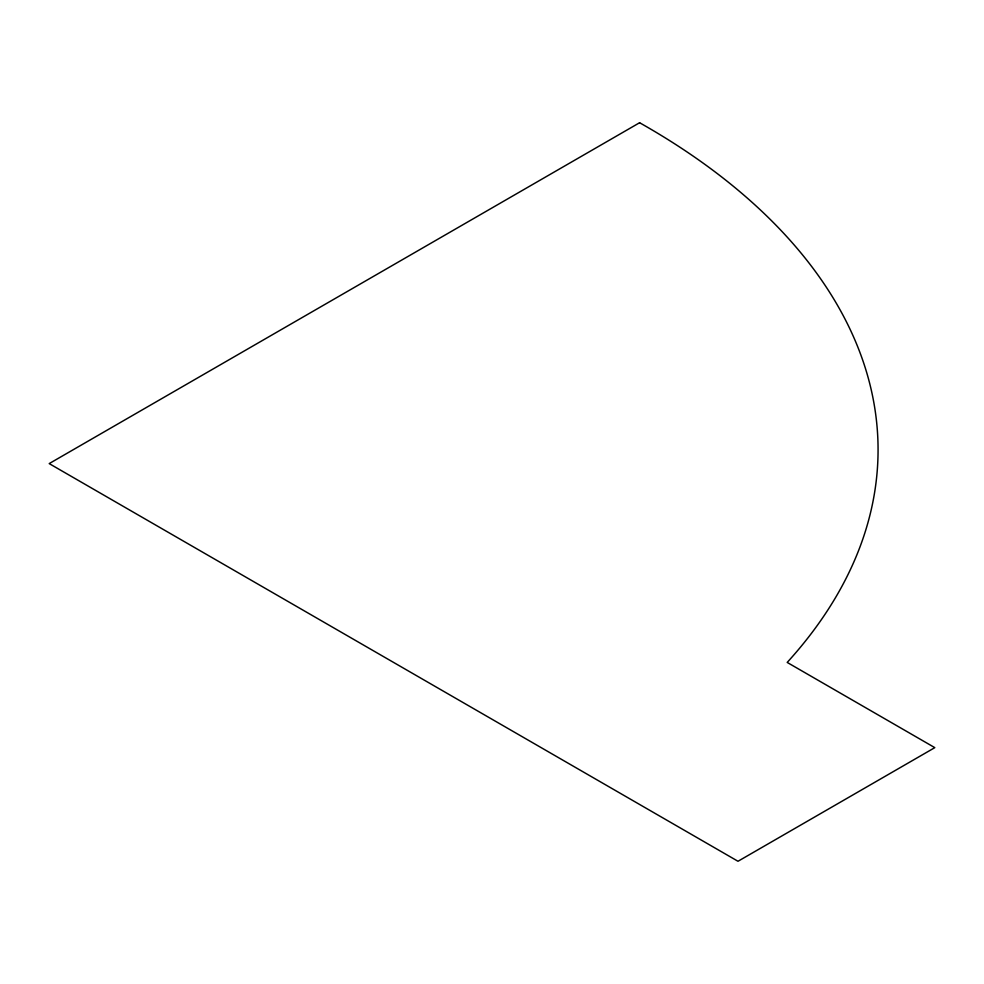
<?xml version="1.0" encoding="UTF-8"?>
<svg xmlns="http://www.w3.org/2000/svg" width="984" height="984" viewBox="0 0 984 984"><rect width="100%" height="100%" fill="white"/><g stroke="black" fill="none" stroke-linecap="round" stroke-linejoin="round"><path stroke-width="1.48" d="M639.6 122.729L49.2 463.599L738 861.271L934.8 747.643L787.2 662.429A792.022 457.265 0 0 0 639.6 122.729"/></g></svg>
